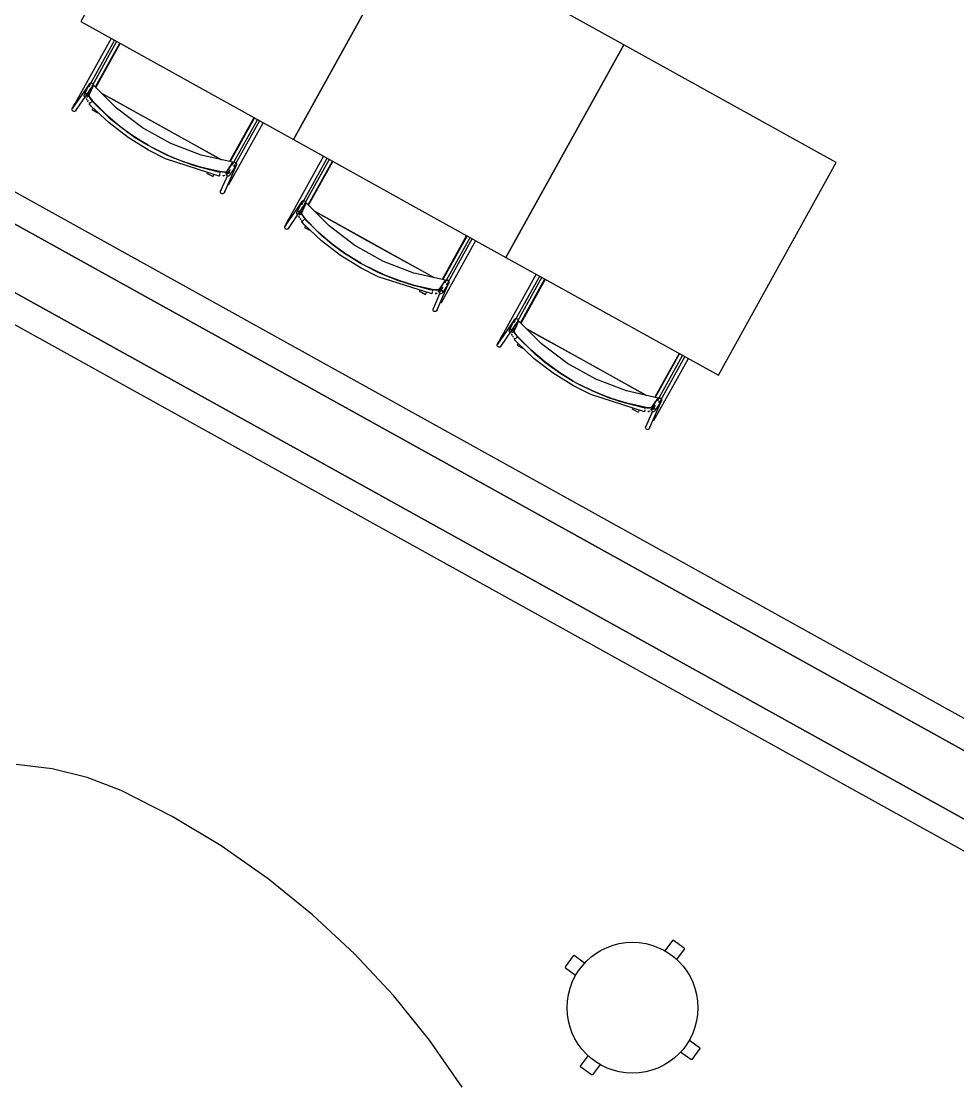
# Model space of a CAD drawing. Header units: metres. Extents: x 2.5 to 42.6, y 0.9 to 31.9.
# Drawn here: x 22.041 to 23.027, y 18.851 to 19.971 of the extents above; entities that cross this region are included whole.
import ezdxf

# ---------------------------------------------------------------- set-up
doc = ezdxf.new("R2010")
doc.units = ezdxf.units.M
doc.layers.add('ARREDI', color=9, linetype='Continuous')
doc.layers.add('PARETI_STRUTTURE', color=7, linetype='Continuous')

msp = doc.modelspace()

# ---------------------------------------------------------------- linework, layer by layer
at = {"layer": 'ARREDI'}
for points in [[(22.2275, 20.1946), (22.1034, 19.9708), (22.3273, 19.8467), (22.4513, 20.0706)], [(22.4513, 20.0706), (22.3272, 19.8467), (22.5511, 19.7226), (22.6752, 19.9465)], [(22.6752, 19.9465), (22.5511, 19.7226), (22.7749, 19.5986), (22.899, 19.8224)]]:
    msp.add_lwpolyline(points, close=True, dxfattribs=at)
for points in [[(22.1189, 19.902), (22.1444, 19.948)], [(22.1131, 19.9025), (22.1125, 19.903), (22.1121, 19.9036), (22.112, 19.9044), (22.1122, 19.9051), (22.1124, 19.9055), (22.1124, 19.9055), (22.1125, 19.9057), (22.1131, 19.9062), (22.1138, 19.9064)], [(22.257, 19.813), (22.2603, 19.8179), (22.2636, 19.8228), (22.2302, 19.8303), (22.1982, 19.8425), (22.1682, 19.8591), (22.1409, 19.8798), (22.1168, 19.9041), (22.1144, 19.8987), (22.112, 19.8933), (22.1121, 19.8925), (22.1129, 19.891), (22.1142, 19.8891), (22.1158, 19.8872)], [(22.1128, 19.8992), (22.1132, 19.9001)], [(22.1138, 19.9064), (22.1146, 19.9064), (22.1153, 19.9061), (22.1158, 19.9056), (22.1162, 19.905), (22.1163, 19.9043), (22.1162, 19.9035)], [(22.1151, 19.9027), (22.1165, 19.9039)], [(22.1087, 19.8911), (22.108, 19.8914), (22.1074, 19.8919), (22.107, 19.8925), (22.1069, 19.8932), (22.1069, 19.8933), (22.1071, 19.894), (22.1071, 19.8941), (22.1075, 19.8946), (22.108, 19.8951), (22.1087, 19.8953)], [(22.1087, 19.8953), (22.1095, 19.8953), (22.1102, 19.895), (22.1108, 19.8945), (22.1111, 19.8939), (22.1113, 19.8932), (22.1113, 19.8931), (22.1111, 19.8924), (22.1111, 19.8923), (22.1107, 19.8918), (22.1102, 19.8914), (22.1095, 19.8911)], [(22.1091, 19.89), (22.1099, 19.8885)], [(22.1099, 19.8885), (22.1092, 19.89)], [(22.1097, 19.8923), (22.1114, 19.8963), (22.1121, 19.8978)], [(22.1158, 19.8872), (22.1141, 19.8892), (22.1128, 19.891), (22.1121, 19.8925), (22.112, 19.8934)], [(22.1256, 19.8953), (22.1381, 19.8884), (22.1582, 19.8772), (22.1784, 19.866), (22.1982, 19.8551)], [(22.2515, 19.8255), (22.1256, 19.8953)], [(22.0967, 19.8762), (22.096, 19.8762), (22.0953, 19.8765), (22.0947, 19.877), (22.0943, 19.8777), (22.0942, 19.8784), (22.0943, 19.8791), (22.0946, 19.8796), (22.0946, 19.8796), (22.0947, 19.8798), (22.0953, 19.8802), (22.096, 19.8805)], [(22.0985, 19.8783), (22.0984, 19.8776), (22.0982, 19.8771), (22.0982, 19.8771), (22.098, 19.8769), (22.0974, 19.8765), (22.0967, 19.8762)], [(22.0991, 19.888), (22.0991, 19.888), (22.0991, 19.888), (22.0994, 19.8878), (22.0998, 19.8876)], [(22.0998, 19.8876), (22.1004, 19.8873)], [(22.1104, 19.8877), (22.1112, 19.8867)], [(22.1112, 19.8866), (22.1105, 19.8877)], [(22.1128, 19.8848), (22.1121, 19.8856)], [(22.1122, 19.8843), (22.1124, 19.8844), (22.1128, 19.8848), (22.1133, 19.8852), (22.1138, 19.8857), (22.1144, 19.8862)], [(22.1122, 19.8842), (22.1122, 19.8842)], [(22.1144, 19.8862), (22.1148, 19.8866), (22.1152, 19.8869), (22.1154, 19.8871)], [(22.1163, 19.8802), (22.1159, 19.8796), (22.1156, 19.879), (22.1153, 19.8786), (22.1152, 19.8783)], [(22.1743, 19.8406), (22.1601, 19.8493), (22.1443, 19.8607), (22.1295, 19.8734), (22.1158, 19.8872)], [(22.1159, 19.8871), (22.1296, 19.8733), (22.1444, 19.8607), (22.1601, 19.8492), (22.1743, 19.8406)], [(22.2862, 19.8695), (22.2608, 19.8235)], [(22.1986, 19.8548), (22.2188, 19.8436), (22.239, 19.8325), (22.2515, 19.8255)], [(22.1939, 19.8305), (22.1792, 19.8379)], [(22.1793, 19.8379), (22.1938, 19.8305)], [(22.1944, 19.8303), (22.2122, 19.8231), (22.2307, 19.8172), (22.2497, 19.8129)], [(22.2122, 19.823), (22.1944, 19.8303)], [(22.2498, 19.8129), (22.2308, 19.8172), (22.2127, 19.8229)], [(22.2636, 19.8228), (22.2632, 19.8198), (22.2636, 19.8228)], [(22.2634, 19.8219), (22.264, 19.8224), (22.2647, 19.8227), (22.2654, 19.8227), (22.2661, 19.8225), (22.2667, 19.8221), (22.2672, 19.8215)], [(22.2672, 19.8215), (22.2673, 19.8207), (22.2672, 19.82), (22.2672, 19.8198), (22.2672, 19.8197), (22.2669, 19.8193), (22.2664, 19.8188), (22.2657, 19.8185), (22.2649, 19.8185), (22.2642, 19.8187)], [(22.3428, 19.778), (22.3683, 19.824)], [(22.2496, 19.8105), (22.2495, 19.8097), (22.2494, 19.8091), (22.2493, 19.8086), (22.2492, 19.8083), (22.2492, 19.8083), (22.2492, 19.8083), (22.2493, 19.8085)], [(22.25, 19.8125), (22.2499, 19.8123), (22.2498, 19.8118), (22.2497, 19.8112)], [(22.2498, 19.8129), (22.2522, 19.8126), (22.2545, 19.8125), (22.2562, 19.8126), (22.257, 19.813)], [(22.2571, 19.813), (22.2563, 19.8126), (22.2546, 19.8124), (22.2524, 19.8126), (22.2498, 19.8129)], [(22.2563, 19.8103), (22.2564, 19.8111), (22.2566, 19.8116), (22.2567, 19.8117), (22.2572, 19.8122), (22.2573, 19.8122), (22.2579, 19.8125), (22.2587, 19.8125), (22.2594, 19.8123), (22.26, 19.8119), (22.2604, 19.8112)], [(22.2606, 19.8152), (22.2598, 19.814), (22.2565, 19.8091)], [(22.2604, 19.8112), (22.2606, 19.8105), (22.2605, 19.8098), (22.2603, 19.8092), (22.2602, 19.8091), (22.2597, 19.8086), (22.2596, 19.8086), (22.259, 19.8083), (22.2582, 19.8083), (22.2575, 19.8085), (22.2569, 19.809)], [(22.2426, 19.8077), (22.2427, 19.808), (22.2429, 19.8084), (22.2433, 19.809), (22.2436, 19.8096)], [(22.2549, 19.8087), (22.254, 19.8086), (22.2528, 19.8087)], [(22.2528, 19.8087), (22.2541, 19.8086)], [(22.258, 19.7999), (22.2586, 19.7996)], [(22.2586, 19.7996), (22.259, 19.7993), (22.2593, 19.7992)], [(22.2593, 19.7992), (22.2593, 19.7992)], [(22.2506, 19.7909), (22.2504, 19.7916), (22.2505, 19.7924), (22.2506, 19.7926), (22.2506, 19.7926), (22.2509, 19.793), (22.2514, 19.7936)], [(22.2546, 19.7926), (22.2547, 19.7919), (22.2547, 19.7911), (22.2546, 19.7909), (22.2546, 19.7909), (22.2543, 19.7905), (22.2538, 19.79), (22.2531, 19.7897), (22.2523, 19.7896), (22.2516, 19.7898), (22.251, 19.7903), (22.2506, 19.7909)], [(22.4809, 19.6889), (22.4842, 19.6938), (22.4875, 19.6987), (22.4541, 19.7062), (22.422, 19.7184), (22.3921, 19.735), (22.3648, 19.7557), (22.3407, 19.7801), (22.3383, 19.7747), (22.3358, 19.7693), (22.336, 19.7684), (22.3367, 19.7669), (22.3381, 19.765), (22.3396, 19.7631)], [(22.3369, 19.7784), (22.3363, 19.7789), (22.336, 19.7796), (22.3359, 19.7803), (22.336, 19.781), (22.3362, 19.7815), (22.3362, 19.7815), (22.3364, 19.7817), (22.337, 19.7821), (22.3377, 19.7824)], [(22.3377, 19.7824), (22.3384, 19.7824), (22.3391, 19.7821), (22.3397, 19.7816), (22.34, 19.7809), (22.3402, 19.7802), (22.34, 19.7795)], [(22.3389, 19.7786), (22.3407, 19.7801)], [(22.3325, 19.7671), (22.3318, 19.7673), (22.3313, 19.7678), (22.3309, 19.7685), (22.3308, 19.7692), (22.3308, 19.7692), (22.3309, 19.7699), (22.331, 19.77), (22.3313, 19.7705), (22.3319, 19.771), (22.3326, 19.7712)], [(22.3326, 19.7712), (22.3333, 19.7712), (22.334, 19.7709), (22.3346, 19.7705), (22.335, 19.7698), (22.3351, 19.7691), (22.3351, 19.7691), (22.335, 19.7684), (22.3349, 19.7682), (22.3346, 19.7677), (22.334, 19.7673), (22.3333, 19.767)], [(22.3338, 19.7644), (22.333, 19.7659)], [(22.333, 19.7659), (22.3337, 19.7645)], [(22.3335, 19.7683), (22.3353, 19.7722), (22.336, 19.7737)], [(22.3396, 19.7631), (22.338, 19.7651), (22.3367, 19.767), (22.3359, 19.7684), (22.3358, 19.7693)], [(22.3366, 19.7751), (22.337, 19.776)], [(22.3494, 19.7712), (22.362, 19.7643), (22.3821, 19.7531), (22.4023, 19.7419), (22.4225, 19.7307), (22.4427, 19.7195), (22.4628, 19.7084), (22.4753, 19.7014)], [(22.4753, 19.7014), (22.3494, 19.7712)], [(22.3206, 19.7521), (22.3198, 19.7522), (22.3191, 19.7524), (22.3185, 19.7529), (22.3182, 19.7536), (22.3181, 19.7543), (22.3182, 19.7551), (22.3184, 19.7555), (22.3184, 19.7555), (22.3186, 19.7557), (22.3192, 19.7562), (22.3199, 19.7564)], [(22.3224, 19.7542), (22.3222, 19.7535), (22.322, 19.7531), (22.322, 19.753), (22.3218, 19.7528), (22.3213, 19.7524), (22.3206, 19.7522)], [(22.3229, 19.7639), (22.3229, 19.7639)], [(22.3229, 19.7639), (22.323, 19.7639), (22.3232, 19.7638), (22.3237, 19.7635)], [(22.3237, 19.7635), (22.3242, 19.7632)], [(22.3351, 19.7625), (22.3343, 19.7637)], [(22.3343, 19.7637), (22.335, 19.7626)], [(22.3366, 19.7607), (22.3359, 19.7615)], [(22.336, 19.7602), (22.3362, 19.7604), (22.3366, 19.7607), (22.3371, 19.7611), (22.3377, 19.7616), (22.3382, 19.7621)], [(22.336, 19.7602), (22.336, 19.7602)], [(22.3382, 19.7621), (22.3387, 19.7626), (22.339, 19.7629), (22.3392, 19.763)], [(22.3401, 19.7561), (22.3397, 19.7555), (22.3394, 19.7549), (22.3392, 19.7545), (22.3391, 19.7543)], [(22.3832, 19.7257), (22.3681, 19.7366), (22.3533, 19.7493), (22.3396, 19.7631)], [(22.3397, 19.763), (22.3534, 19.7492), (22.3682, 19.7366), (22.3832, 19.7257)], [(22.5101, 19.7454), (22.4846, 19.6994)], [(22.3982, 19.7165), (22.3839, 19.7252)], [(22.384, 19.7252), (22.3982, 19.7165)], [(22.4031, 19.7138), (22.4177, 19.7065)], [(22.4177, 19.7064), (22.4031, 19.7138)], [(22.4182, 19.7062), (22.436, 19.699), (22.4546, 19.6932), (22.4735, 19.6889)], [(22.4737, 19.6888), (22.4547, 19.6931), (22.4361, 19.699), (22.4183, 19.7062)], [(22.4875, 19.6987), (22.4871, 19.6957), (22.4875, 19.6987)], [(22.4873, 19.6978), (22.4878, 19.6984), (22.4885, 19.6986), (22.4893, 19.6987), (22.49, 19.6985), (22.4906, 19.698), (22.491, 19.6974)], [(22.5666, 19.6539), (22.5921, 19.6999)], [(22.4738, 19.6884), (22.4738, 19.6882), (22.4737, 19.6878), (22.4736, 19.6871)], [(22.4737, 19.6888), (22.4761, 19.6885), (22.4784, 19.6884), (22.4801, 19.6885), (22.4809, 19.6889)], [(22.4809, 19.6889), (22.4801, 19.6885), (22.4785, 19.6884), (22.4762, 19.6885), (22.4737, 19.6888)], [(22.4802, 19.6863), (22.4802, 19.687), (22.4805, 19.6875), (22.4806, 19.6877), (22.4811, 19.6882), (22.4811, 19.6882), (22.4818, 19.6884), (22.4825, 19.6885), (22.4832, 19.6882), (22.4838, 19.6878), (22.4842, 19.6872)], [(22.4845, 19.6912), (22.4836, 19.69), (22.4803, 19.6851)], [(22.4842, 19.6872), (22.4844, 19.6864), (22.4843, 19.6857), (22.4841, 19.6852), (22.484, 19.685), (22.4835, 19.6846), (22.4835, 19.6845), (22.4828, 19.6843), (22.4821, 19.6842), (22.4813, 19.6845), (22.4807, 19.6849)], [(22.491, 19.6974), (22.4912, 19.6967), (22.4911, 19.6959), (22.491, 19.6957), (22.491, 19.6957), (22.4908, 19.6953), (22.4902, 19.6947), (22.4895, 19.6945), (22.4888, 19.6944), (22.488, 19.6946)], [(22.4664, 19.6837), (22.4666, 19.6839), (22.4668, 19.6843), (22.4671, 19.6849), (22.4675, 19.6855)], [(22.4734, 19.6864), (22.4733, 19.6857), (22.4732, 19.685), (22.4731, 19.6845), (22.4731, 19.6842), (22.4731, 19.6842), (22.4731, 19.6842), (22.4731, 19.6844)], [(22.4787, 19.6846), (22.4779, 19.6846), (22.4766, 19.6846)], [(22.4766, 19.6846), (22.4779, 19.6846)], [(22.4818, 19.6758), (22.4824, 19.6755)], [(22.4744, 19.6668), (22.4743, 19.6676), (22.4744, 19.6683), (22.4744, 19.6685), (22.4744, 19.6686), (22.4747, 19.669), (22.4752, 19.6695)], [(22.4784, 19.6685), (22.4786, 19.6678), (22.4785, 19.6671), (22.4784, 19.6668), (22.4784, 19.6668), (22.4782, 19.6664), (22.4776, 19.6659), (22.4769, 19.6656), (22.4762, 19.6656), (22.4755, 19.6658), (22.4749, 19.6662), (22.4744, 19.6668)], [(22.4824, 19.6755), (22.4829, 19.6753), (22.4831, 19.6751)], [(22.4832, 19.6751), (22.4832, 19.6751)], [(22.5608, 19.6543), (22.5602, 19.6548), (22.5598, 19.6555), (22.5597, 19.6562), (22.5599, 19.657), (22.5601, 19.6574), (22.5601, 19.6574), (22.5602, 19.6576), (22.5608, 19.6581), (22.5615, 19.6583)], [(22.7047, 19.5648), (22.708, 19.5697), (22.7113, 19.5746), (22.6779, 19.5822), (22.6459, 19.5943), (22.6159, 19.611), (22.5886, 19.6317), (22.5645, 19.656), (22.5621, 19.6506), (22.5597, 19.6452), (22.5598, 19.6443), (22.5606, 19.6428), (22.5619, 19.6409), (22.5635, 19.6391)], [(22.5615, 19.6583), (22.5623, 19.6583), (22.563, 19.658), (22.5635, 19.6575), (22.5639, 19.6569), (22.564, 19.6561), (22.5639, 19.6554)], [(22.5628, 19.6545), (22.5645, 19.656)], [(22.5564, 19.643), (22.5557, 19.6433), (22.5551, 19.6437), (22.5547, 19.6444), (22.5546, 19.6451), (22.5546, 19.6452), (22.5548, 19.6458), (22.5548, 19.646), (22.5551, 19.6465), (22.5557, 19.6469), (22.5564, 19.6471)], [(22.5564, 19.6471), (22.5572, 19.6471), (22.5579, 19.6469), (22.5585, 19.6464), (22.5588, 19.6457), (22.5589, 19.645), (22.5589, 19.645), (22.5588, 19.6443), (22.5588, 19.6442), (22.5584, 19.6437), (22.5578, 19.6432), (22.5571, 19.643)], [(22.5574, 19.6442), (22.5591, 19.6481), (22.5598, 19.6496)], [(22.5635, 19.6391), (22.5618, 19.641), (22.5605, 19.6429), (22.5598, 19.6444), (22.5597, 19.6452)], [(22.5605, 19.6511), (22.5608, 19.652)], [(22.5733, 19.6472), (22.5858, 19.6402), (22.6059, 19.6291), (22.6261, 19.6179), (22.6463, 19.6067), (22.6665, 19.5955), (22.6866, 19.5843), (22.6992, 19.5774)], [(22.6992, 19.5774), (22.5733, 19.6471)], [(22.5444, 19.6281), (22.5437, 19.6281), (22.543, 19.6284), (22.5424, 19.6289), (22.542, 19.6295), (22.5419, 19.6303), (22.542, 19.631), (22.5423, 19.6314), (22.5423, 19.6314), (22.5424, 19.6316), (22.543, 19.6321), (22.5437, 19.6323)], [(22.5468, 19.6398), (22.5468, 19.6399), (22.5468, 19.6398), (22.5471, 19.6397), (22.5475, 19.6394)], [(22.5475, 19.6394), (22.5481, 19.6391)], [(22.5568, 19.6419), (22.5576, 19.6404)], [(22.5576, 19.6404), (22.5569, 19.6419)], [(22.5589, 19.6385), (22.5581, 19.6396)], [(22.5581, 19.6396), (22.5589, 19.6385)], [(22.5605, 19.6366), (22.5598, 19.6375)], [(22.5599, 19.6361), (22.5598, 19.6361)], [(22.5599, 19.6361), (22.5601, 19.6363), (22.5605, 19.6366), (22.561, 19.6371), (22.5615, 19.6376), (22.5621, 19.6381)], [(22.5621, 19.6381), (22.5625, 19.6385), (22.5629, 19.6388), (22.563, 19.639)], [(22.564, 19.6321), (22.5636, 19.6314), (22.5633, 19.6308), (22.563, 19.6304), (22.5629, 19.6302)], [(22.622, 19.5924), (22.6078, 19.6011), (22.592, 19.6126), (22.5772, 19.6252), (22.5635, 19.6391)], [(22.5636, 19.639), (22.5773, 19.6252), (22.592, 19.6125), (22.6078, 19.6011), (22.622, 19.5924)], [(22.5462, 19.6302), (22.5461, 19.6294), (22.5458, 19.629), (22.5458, 19.629), (22.5457, 19.6288), (22.5451, 19.6283), (22.5444, 19.6281)], [(22.7339, 19.6213), (22.7084, 19.5753)], [(22.6269, 19.5897), (22.6415, 19.5824)], [(22.6415, 19.5824), (22.6269, 19.5897)], [(22.6421, 19.5821), (22.6599, 19.5749), (22.6784, 19.5691), (22.6974, 19.5648)], [(22.6975, 19.5648), (22.6785, 19.5691), (22.6599, 19.5749), (22.6421, 19.5821)], [(22.6976, 19.5644), (22.6976, 19.5641), (22.6975, 19.5637), (22.6974, 19.5631)], [(22.6975, 19.5648), (22.6999, 19.5644), (22.7022, 19.5643), (22.7039, 19.5645), (22.7047, 19.5648)], [(22.7047, 19.5648), (22.704, 19.5645), (22.7023, 19.5643), (22.7, 19.5644), (22.6975, 19.5648)], [(22.704, 19.5622), (22.7041, 19.5629), (22.7043, 19.5635), (22.7044, 19.5636), (22.7049, 19.5641), (22.7049, 19.5641), (22.7056, 19.5644), (22.7064, 19.5644), (22.7071, 19.5642), (22.7077, 19.5637), (22.7081, 19.5631)], [(22.7083, 19.5671), (22.7075, 19.5659), (22.7042, 19.561)], [(22.7113, 19.5746), (22.7109, 19.5717), (22.7113, 19.5746)], [(22.7111, 19.5738), (22.7117, 19.5743), (22.7124, 19.5746), (22.7131, 19.5746), (22.7138, 19.5744), (22.7144, 19.5739), (22.7149, 19.5733)], [(22.7149, 19.5733), (22.715, 19.5726), (22.7149, 19.5718), (22.7149, 19.5716), (22.7149, 19.5716), (22.7146, 19.5712), (22.7141, 19.5707), (22.7134, 19.5704), (22.7126, 19.5703), (22.7119, 19.5706)], [(22.6903, 19.5596), (22.6904, 19.5598), (22.6906, 19.5603), (22.691, 19.5608), (22.6913, 19.5615)], [(22.6973, 19.5623), (22.6972, 19.5616), (22.697, 19.5609), (22.697, 19.5604), (22.6969, 19.5602), (22.6969, 19.5601), (22.6969, 19.5601), (22.697, 19.5604)], [(22.7026, 19.5606), (22.7017, 19.5605), (22.7005, 19.5605)], [(22.7005, 19.5605), (22.7018, 19.5605)], [(22.7081, 19.5631), (22.7083, 19.5624), (22.7082, 19.5616), (22.7079, 19.5611), (22.7079, 19.561), (22.7074, 19.5605), (22.7073, 19.5605), (22.7066, 19.5602), (22.7059, 19.5602), (22.7052, 19.5604), (22.7046, 19.5609)], [(22.6983, 19.5428), (22.6981, 19.5435), (22.6982, 19.5443), (22.6983, 19.5445), (22.6983, 19.5445), (22.6985, 19.5449), (22.6991, 19.5454)], [(22.7023, 19.5445), (22.7024, 19.5437), (22.7023, 19.543), (22.7023, 19.5428), (22.7023, 19.5427), (22.702, 19.5423), (22.7015, 19.5418), (22.7008, 19.5415), (22.7, 19.5415), (22.6993, 19.5417), (22.6987, 19.5422), (22.6983, 19.5428)], [(22.7057, 19.5518), (22.7063, 19.5514)], [(22.7063, 19.5514), (22.7067, 19.5512), (22.707, 19.551)], [(22.707, 19.551), (22.707, 19.551)], [(22.5051, 18.8492), (22.4705, 18.8986), (22.4326, 18.9455), (22.3915, 18.9896), (22.3474, 19.0307), (22.3006, 19.0686), (22.2512, 19.1031), (22.1995, 19.1341), (22.1458, 19.1615), (22.1102, 19.1753), (22.0731, 19.1844), (22.0352, 19.1887)], [(22.7264, 19.0036), (22.7185, 18.9927)], [(22.7275, 19.0037), (22.7264, 19.0036)], [(22.7389, 18.9954), (22.7275, 19.0037)], [(22.7312, 18.9834), (22.7391, 18.9943)], [(22.7391, 18.9943), (22.739, 18.9954)], [(22.6219, 18.9874), (22.6135, 18.9759)], [(22.623, 18.9876), (22.6219, 18.9874)], [(22.6338, 18.9796), (22.623, 18.9876)], [(22.6135, 18.9759), (22.6137, 18.9749)], [(22.6137, 18.9748), (22.6245, 18.9669)], [(22.7443, 18.8988), (22.7551, 18.8909)], [(22.6297, 18.8714), (22.6376, 18.8823)], [(22.7458, 18.8782), (22.735, 18.8861)], [(22.7553, 18.8898), (22.7469, 18.8783)], [(22.7551, 18.8909), (22.7553, 18.8898)], [(22.6299, 18.8703), (22.6297, 18.8714)], [(22.6413, 18.862), (22.6299, 18.8703)], [(22.6503, 18.873), (22.6424, 18.8621)], [(22.7469, 18.8783), (22.7458, 18.8782)], [(22.6424, 18.8621), (22.6413, 18.862)]]:
    msp.add_lwpolyline(points, dxfattribs=at)
msp.add_circle((22.6844, 18.9328), 0.0689, dxfattribs=at)
at = {"layer": 'PARETI_STRUTTURE'}
for points in [[(22.1352, 19.9532), (22.0991, 19.888)], [(22.1119, 19.9021), (22.139, 19.9511)], [(22.1411, 19.9499), (22.1152, 19.9031)], [(22.1193, 19.9016), (22.1449, 19.9478)], [(22.1124, 19.9055), (22.0946, 19.8796)], [(22.0982, 19.8771), (22.116, 19.9031)], [(22.1071, 19.8941), (22.1122, 19.9047)], [(22.1161, 19.9029), (22.116, 19.9028), (22.116, 19.9026), (22.1159, 19.9025), (22.1158, 19.9024), (22.1158, 19.9023), (22.1157, 19.9022), (22.1157, 19.9021), (22.1156, 19.9019), (22.1156, 19.9018), (22.1155, 19.9017), (22.1155, 19.9016), (22.1154, 19.9015), (22.1153, 19.9013), (22.1153, 19.9012), (22.1152, 19.9011), (22.1152, 19.901), (22.1151, 19.9009), (22.1151, 19.9007), (22.115, 19.9006), (22.1149, 19.9005), (22.1149, 19.9004), (22.1148, 19.9003), (22.1148, 19.9002), (22.1147, 19.9), (22.1147, 19.8999), (22.1146, 19.8998), (22.1146, 19.8997), (22.1145, 19.8996), (22.1144, 19.8994), (22.1144, 19.8993), (22.1143, 19.8992), (22.1143, 19.8991), (22.1142, 19.899), (22.1142, 19.8989), (22.1141, 19.8987), (22.1141, 19.8986), (22.114, 19.8985), (22.1139, 19.8984), (22.1139, 19.8983), (22.1138, 19.8981), (22.1138, 19.898), (22.1137, 19.8979), (22.1136, 19.8978), (22.1136, 19.8977), (22.1135, 19.8976), (22.1135, 19.8974), (22.1134, 19.8973), (22.1134, 19.8972), (22.1133, 19.8971), (22.1133, 19.897), (22.1132, 19.8968), (22.1131, 19.8967), (22.1131, 19.8966), (22.113, 19.8965), (22.113, 19.8964), (22.1129, 19.8962), (22.1129, 19.8961), (22.1128, 19.896), (22.1128, 19.8959), (22.1127, 19.8958), (22.1126, 19.8956), (22.1126, 19.8955), (22.1125, 19.8954), (22.1125, 19.8953), (22.1124, 19.8952), (22.1124, 19.8951), (22.1123, 19.8949), (22.1123, 19.8948), (22.1122, 19.8947), (22.1121, 19.8946), (22.1121, 19.8945), (22.112, 19.8943), (22.112, 19.8942), (22.1119, 19.8941), (22.1119, 19.894), (22.1118, 19.8939), (22.1117, 19.8937), (22.1117, 19.8936), (22.1116, 19.8935), (22.1116, 19.8934), (22.1115, 19.8933), (22.1115, 19.8932), (22.1114, 19.893), (22.1114, 19.8929), (22.1113, 19.8928), (22.1112, 19.8927), (22.1112, 19.8926), (22.1111, 19.8925), (22.1111, 19.8923), (22.1111, 19.8923)], [(21.8543, 19.8908), (21.84, 19.865), (24.0567, 18.6363), (24.0711, 18.6621)], [(22.1114, 19.8963), (22.1105, 19.8946)], [(22.0944, 19.8793), (22.095, 19.8805), (22.0958, 19.882), (22.0973, 19.8848), (22.0991, 19.888)], [(22.1747, 19.8354), (22.1532, 19.8488), (22.1331, 19.8642), (22.1147, 19.8815), (22.1121, 19.8842)], [(22.1152, 19.8783), (22.1214, 19.8748)], [(22.1154, 19.8871), (22.1334, 19.8696), (22.1531, 19.8541), (22.1743, 19.8406), (22.1768, 19.8392)], [(24.0711, 18.6621), (21.8801, 19.8765)], [(22.2857, 19.8697), (22.2601, 19.8236)], [(22.2633, 19.8203), (22.2895, 19.8676)], [(22.2917, 19.8664), (22.2661, 19.8203)], [(24.0567, 18.6363), (21.84, 19.865)], [(22.2593, 19.7992), (22.2955, 19.8643)], [(22.2492, 19.8083), (22.1927, 19.8263), (22.1747, 19.8354)], [(22.1768, 19.8392), (22.1993, 19.8282), (22.2228, 19.8194), (22.247, 19.8131), (22.25, 19.8125)], [(22.2566, 19.8116), (22.263, 19.8215)], [(22.2632, 19.8215), (22.2628, 19.8205)], [(22.359, 19.8291), (22.3229, 19.7639)], [(22.3357, 19.7781), (22.3628, 19.827)], [(22.365, 19.8258), (22.339, 19.779)], [(22.3432, 19.7775), (22.3688, 19.8237)], [(22.2359, 19.8114), (22.2426, 19.8077)], [(22.2546, 19.7909), (22.2672, 19.8198)], [(22.2602, 19.8146), (22.2583, 19.8104)], [(22.2589, 19.8124), (22.2594, 19.8133)], [(22.2672, 19.8198), (22.2666, 19.8191), (22.2665, 19.819), (22.2665, 19.8189), (22.2664, 19.8188), (22.2663, 19.8187), (22.2662, 19.8186), (22.2662, 19.8185), (22.2661, 19.8184), (22.266, 19.8183), (22.266, 19.8181), (22.2659, 19.818), (22.2658, 19.8179), (22.2658, 19.8178), (22.2657, 19.8177), (22.2656, 19.8176), (22.2655, 19.8175), (22.2655, 19.8174), (22.2654, 19.8173), (22.2653, 19.8171), (22.2653, 19.817), (22.2652, 19.8169), (22.2651, 19.8168), (22.2651, 19.8167), (22.265, 19.8166), (22.2649, 19.8165), (22.2648, 19.8164), (22.2648, 19.8163), (22.2647, 19.8162), (22.2646, 19.816), (22.2646, 19.8159), (22.2645, 19.8158), (22.2644, 19.8157), (22.2643, 19.8156), (22.2643, 19.8155), (22.2642, 19.8154), (22.2641, 19.8153), (22.2641, 19.8152), (22.264, 19.815), (22.2639, 19.8149), (22.2638, 19.8148), (22.2638, 19.8147), (22.2637, 19.8146), (22.2636, 19.8145), (22.2636, 19.8144), (22.2635, 19.8143), (22.2634, 19.8142), (22.2633, 19.8141), (22.2633, 19.814), (22.2632, 19.8138), (22.2631, 19.8137), (22.2631, 19.8136), (22.263, 19.8135), (22.2629, 19.8134), (22.2629, 19.8133), (22.2628, 19.8132), (22.2627, 19.8131), (22.2626, 19.813), (22.2626, 19.8128), (22.2625, 19.8127), (22.2624, 19.8126), (22.2624, 19.8125), (22.2623, 19.8124), (22.2622, 19.8123), (22.2621, 19.8122), (22.2621, 19.8121), (22.262, 19.812), (22.2619, 19.8119), (22.2619, 19.8117), (22.2618, 19.8116), (22.2617, 19.8115), (22.2616, 19.8114), (22.2616, 19.8113), (22.2615, 19.8112), (22.2614, 19.8111), (22.2614, 19.811), (22.2613, 19.8109), (22.2612, 19.8107), (22.2611, 19.8106), (22.2611, 19.8105), (22.261, 19.8104), (22.2609, 19.8103), (22.2609, 19.8102), (22.2608, 19.8101), (22.2607, 19.81), (22.2606, 19.8099), (22.2606, 19.8098), (22.2605, 19.8096), (22.2604, 19.8095), (22.2604, 19.8094), (22.2603, 19.8093), (22.2602, 19.8092)], [(22.266, 19.8201), (22.2645, 19.8175)], [(22.2577, 19.8089), (22.2506, 19.7926)], [(21.8353, 19.7955), (24.0813, 18.5506), (24.1119, 18.6057)], [(24.0813, 18.5506), (21.8353, 19.7955)], [(22.3362, 19.7815), (22.3184, 19.7555)], [(22.322, 19.753), (22.3398, 19.779)], [(22.331, 19.77), (22.336, 19.7807)], [(22.3399, 19.7788), (22.3399, 19.7787), (22.3398, 19.7786), (22.3397, 19.7785), (22.3397, 19.7783), (22.3396, 19.7782), (22.3396, 19.7781), (22.3395, 19.778), (22.3395, 19.7779), (22.3394, 19.7777), (22.3394, 19.7776), (22.3393, 19.7775), (22.3392, 19.7774), (22.3392, 19.7773), (22.3391, 19.7771), (22.3391, 19.777), (22.339, 19.7769), (22.339, 19.7768), (22.3389, 19.7767), (22.3388, 19.7766), (22.3388, 19.7764), (22.3387, 19.7763), (22.3387, 19.7762), (22.3386, 19.7761), (22.3386, 19.776), (22.3385, 19.7758), (22.3385, 19.7757), (22.3384, 19.7756), (22.3383, 19.7755), (22.3383, 19.7754), (22.3382, 19.7753), (22.3382, 19.7751), (22.3381, 19.775), (22.3381, 19.7749), (22.338, 19.7748), (22.338, 19.7747), (22.3379, 19.7746), (22.3378, 19.7744), (22.3378, 19.7743), (22.3377, 19.7742), (22.3377, 19.7741), (22.3376, 19.774), (22.3376, 19.7738), (22.3375, 19.7737), (22.3374, 19.7736), (22.3374, 19.7735), (22.3373, 19.7734), (22.3373, 19.7732), (22.3372, 19.7731), (22.3372, 19.773), (22.3371, 19.7729), (22.3371, 19.7728), (22.337, 19.7726), (22.3369, 19.7725), (22.3369, 19.7724), (22.3368, 19.7723), (22.3368, 19.7722), (22.3367, 19.7721), (22.3367, 19.7719), (22.3366, 19.7718), (22.3366, 19.7717), (22.3365, 19.7716), (22.3364, 19.7715), (22.3364, 19.7713), (22.3363, 19.7712), (22.3363, 19.7711), (22.3362, 19.771), (22.3362, 19.7709), (22.3361, 19.7707), (22.3361, 19.7706), (22.336, 19.7705), (22.3359, 19.7704), (22.3359, 19.7703), (22.3358, 19.7702), (22.3358, 19.77), (22.3357, 19.7699), (22.3356, 19.7698), (22.3356, 19.7697), (22.3355, 19.7696), (22.3355, 19.7694), (22.3354, 19.7693), (22.3354, 19.7692), (22.3353, 19.7691), (22.3353, 19.769), (22.3352, 19.7689), (22.3351, 19.7687), (22.3351, 19.7686), (22.335, 19.7685), (22.335, 19.7684), (22.3349, 19.7683), (22.3349, 19.7682)], [(21.821, 19.7697), (24.067, 18.5248)], [(22.3353, 19.7722), (22.3344, 19.7706)], [(22.3183, 19.7553), (22.3189, 19.7565), (22.3196, 19.7579), (22.3212, 19.7608), (22.3229, 19.7639)], [(22.3985, 19.7113), (22.377, 19.7247), (22.357, 19.7401), (22.3386, 19.7574), (22.336, 19.7602)], [(22.339, 19.7542), (22.3453, 19.7508)], [(22.3392, 19.763), (22.3573, 19.7456), (22.3769, 19.73), (22.3981, 19.7165), (22.4006, 19.7151)], [(22.5096, 19.7457), (22.484, 19.6995)], [(22.4871, 19.6962), (22.5134, 19.7436)], [(22.4832, 19.6751), (22.5193, 19.7403)], [(22.5155, 19.7424), (22.4899, 19.6962)], [(22.4731, 19.6842), (22.4166, 19.7022), (22.3985, 19.7113)], [(22.4006, 19.7151), (22.4231, 19.7041), (22.4466, 19.6954), (22.4709, 19.689), (22.4738, 19.6885)], [(22.5829, 19.705), (22.5468, 19.6398)], [(22.5595, 19.654), (22.5867, 19.7029)], [(22.5888, 19.7017), (22.5629, 19.6549)], [(22.567, 19.6535), (22.5926, 19.6996)], [(22.4597, 19.6873), (22.4664, 19.6836)], [(22.4784, 19.6668), (22.491, 19.6957)], [(22.4805, 19.6875), (22.4868, 19.6974)], [(22.4841, 19.6906), (22.4822, 19.6863)], [(22.4827, 19.6883), (22.4832, 19.6892)], [(22.491, 19.6957), (22.4905, 19.6951), (22.4904, 19.695), (22.4903, 19.6948), (22.4902, 19.6947), (22.4902, 19.6946), (22.4901, 19.6945), (22.49, 19.6944), (22.49, 19.6943), (22.4899, 19.6942), (22.4898, 19.6941), (22.4897, 19.694), (22.4897, 19.6939), (22.4896, 19.6937), (22.4895, 19.6936), (22.4895, 19.6935), (22.4894, 19.6934), (22.4893, 19.6933), (22.4892, 19.6932), (22.4892, 19.6931), (22.4891, 19.693), (22.489, 19.6929), (22.489, 19.6927), (22.4889, 19.6926), (22.4888, 19.6925), (22.4887, 19.6924), (22.4887, 19.6923), (22.4886, 19.6922), (22.4885, 19.6921), (22.4885, 19.692), (22.4884, 19.6919), (22.4883, 19.6918), (22.4883, 19.6916), (22.4882, 19.6915), (22.4881, 19.6914), (22.488, 19.6913), (22.488, 19.6912), (22.4879, 19.6911), (22.4878, 19.691), (22.4878, 19.6909), (22.4877, 19.6908), (22.4876, 19.6906), (22.4876, 19.6905), (22.4875, 19.6904), (22.4874, 19.6903), (22.4873, 19.6902), (22.4873, 19.6901), (22.4872, 19.69), (22.4871, 19.6899), (22.4871, 19.6898), (22.487, 19.6897), (22.4869, 19.6895), (22.4868, 19.6894), (22.4868, 19.6893), (22.4867, 19.6892), (22.4866, 19.6891), (22.4866, 19.689), (22.4865, 19.6889), (22.4864, 19.6888), (22.4863, 19.6887), (22.4863, 19.6885), (22.4862, 19.6884), (22.4861, 19.6883), (22.4861, 19.6882), (22.486, 19.6881), (22.4859, 19.688), (22.4858, 19.6879), (22.4858, 19.6878), (22.4857, 19.6877), (22.4856, 19.6876), (22.4856, 19.6875), (22.4855, 19.6873), (22.4854, 19.6872), (22.4854, 19.6871), (22.4853, 19.687), (22.4852, 19.6869), (22.4851, 19.6868), (22.4851, 19.6867), (22.485, 19.6866), (22.4849, 19.6865), (22.4849, 19.6863), (22.4848, 19.6862), (22.4847, 19.6861), (22.4846, 19.686), (22.4846, 19.6859), (22.4845, 19.6858), (22.4844, 19.6857), (22.4844, 19.6856), (22.4843, 19.6855), (22.4842, 19.6854), (22.4841, 19.6852), (22.4841, 19.6852)], [(22.487, 19.6974), (22.4866, 19.6964)], [(22.4898, 19.696), (22.4884, 19.6934)], [(22.4815, 19.6848), (22.4744, 19.6685)], [(22.5601, 19.6574), (22.5423, 19.6314)], [(22.5458, 19.629), (22.5637, 19.655)], [(22.5548, 19.646), (22.5598, 19.6566)], [(22.5638, 19.6547), (22.5637, 19.6546), (22.5636, 19.6545), (22.5636, 19.6544), (22.5635, 19.6543), (22.5635, 19.6541), (22.5634, 19.654), (22.5634, 19.6539), (22.5633, 19.6538), (22.5633, 19.6537), (22.5632, 19.6536), (22.5631, 19.6534), (22.5631, 19.6533), (22.563, 19.6532), (22.563, 19.6531), (22.5629, 19.653), (22.5629, 19.6528), (22.5628, 19.6527), (22.5627, 19.6526), (22.5627, 19.6525), (22.5626, 19.6524), (22.5626, 19.6523), (22.5625, 19.6521), (22.5625, 19.652), (22.5624, 19.6519), (22.5624, 19.6518), (22.5623, 19.6517), (22.5622, 19.6515), (22.5622, 19.6514), (22.5621, 19.6513), (22.5621, 19.6512), (22.562, 19.6511), (22.562, 19.651), (22.5619, 19.6508), (22.5619, 19.6507), (22.5618, 19.6506), (22.5617, 19.6505), (22.5617, 19.6504), (22.5616, 19.6502), (22.5616, 19.6501), (22.5615, 19.65), (22.5615, 19.6499), (22.5614, 19.6498), (22.5614, 19.6496), (22.5613, 19.6495), (22.5612, 19.6494), (22.5612, 19.6493), (22.5611, 19.6492), (22.5611, 19.6491), (22.561, 19.6489), (22.561, 19.6488), (22.5609, 19.6487), (22.5608, 19.6486), (22.5608, 19.6485), (22.5607, 19.6483), (22.5607, 19.6482), (22.5606, 19.6481), (22.5606, 19.648), (22.5605, 19.6479), (22.5605, 19.6477), (22.5604, 19.6476), (22.5603, 19.6475), (22.5603, 19.6474), (22.5602, 19.6473), (22.5602, 19.6471), (22.5601, 19.647), (22.5601, 19.6469), (22.56, 19.6468), (22.56, 19.6467), (22.5599, 19.6466), (22.5598, 19.6464), (22.5598, 19.6463), (22.5597, 19.6462), (22.5597, 19.6461), (22.5596, 19.646), (22.5595, 19.6459), (22.5595, 19.6457), (22.5594, 19.6456), (22.5594, 19.6455), (22.5593, 19.6454), (22.5593, 19.6453), (22.5592, 19.6451), (22.5592, 19.645), (22.5591, 19.6449), (22.559, 19.6448), (22.559, 19.6447), (22.5589, 19.6446), (22.5589, 19.6444), (22.5588, 19.6443), (22.5588, 19.6442), (22.5588, 19.6442)], [(22.5591, 19.6481), (22.5582, 19.6465)], [(22.5421, 19.6312), (22.5427, 19.6324), (22.5435, 19.6338), (22.545, 19.6367), (22.5468, 19.6398)], [(22.6224, 19.5873), (22.6009, 19.6006), (22.5808, 19.616), (22.5624, 19.6333), (22.5598, 19.6361)], [(22.5631, 19.639), (22.5811, 19.6215), (22.6008, 19.606), (22.6219, 19.5925), (22.6245, 19.591)], [(22.5629, 19.6302), (22.5691, 19.6267)], [(22.7334, 19.6216), (22.7078, 19.5754)], [(22.707, 19.551), (22.7432, 19.6162)], [(22.711, 19.5722), (22.7372, 19.6195)], [(22.7394, 19.6183), (22.7138, 19.5721)], [(22.6969, 19.5601), (22.6404, 19.5782), (22.6224, 19.5873)], [(22.6245, 19.5911), (22.647, 19.58), (22.6705, 19.5713), (22.6947, 19.565), (22.6976, 19.5644)], [(22.7023, 19.5427), (22.7148, 19.5716)], [(22.7043, 19.5635), (22.7107, 19.5733)], [(22.7079, 19.5665), (22.706, 19.5622)], [(22.7066, 19.5642), (22.7071, 19.5652)], [(22.7149, 19.5716), (22.7143, 19.571), (22.7142, 19.5709), (22.7142, 19.5708), (22.7141, 19.5707), (22.714, 19.5705), (22.7139, 19.5704), (22.7139, 19.5703), (22.7138, 19.5702), (22.7137, 19.5701), (22.7137, 19.57), (22.7136, 19.5699), (22.7135, 19.5698), (22.7135, 19.5697), (22.7134, 19.5696), (22.7133, 19.5695), (22.7132, 19.5693), (22.7132, 19.5692), (22.7131, 19.5691), (22.713, 19.569), (22.713, 19.5689), (22.7129, 19.5688), (22.7128, 19.5687), (22.7127, 19.5686), (22.7127, 19.5685), (22.7126, 19.5683), (22.7125, 19.5682), (22.7125, 19.5681), (22.7124, 19.568), (22.7123, 19.5679), (22.7122, 19.5678), (22.7122, 19.5677), (22.7121, 19.5676), (22.712, 19.5675), (22.712, 19.5674), (22.7119, 19.5672), (22.7118, 19.5671), (22.7117, 19.567), (22.7117, 19.5669), (22.7116, 19.5668), (22.7115, 19.5667), (22.7115, 19.5666), (22.7114, 19.5665), (22.7113, 19.5664), (22.7113, 19.5662), (22.7112, 19.5661), (22.7111, 19.566), (22.711, 19.5659), (22.711, 19.5658), (22.7109, 19.5657), (22.7108, 19.5656), (22.7108, 19.5655), (22.7107, 19.5654), (22.7106, 19.5653), (22.7105, 19.5651), (22.7105, 19.565), (22.7104, 19.5649), (22.7103, 19.5648), (22.7103, 19.5647), (22.7102, 19.5646), (22.7101, 19.5645), (22.71, 19.5644), (22.71, 19.5643), (22.7099, 19.5641), (22.7098, 19.564), (22.7098, 19.5639), (22.7097, 19.5638), (22.7096, 19.5637), (22.7095, 19.5636), (22.7095, 19.5635), (22.7094, 19.5634), (22.7093, 19.5633), (22.7093, 19.5632), (22.7092, 19.563), (22.7091, 19.5629), (22.709, 19.5628), (22.709, 19.5627), (22.7089, 19.5626), (22.7088, 19.5625), (22.7088, 19.5624), (22.7087, 19.5623), (22.7086, 19.5622), (22.7086, 19.562), (22.7085, 19.5619), (22.7084, 19.5618), (22.7083, 19.5617), (22.7083, 19.5616), (22.7082, 19.5615), (22.7081, 19.5614), (22.7081, 19.5613), (22.708, 19.5612), (22.7079, 19.5611)], [(22.7109, 19.5733), (22.7105, 19.5724)], [(22.7137, 19.5719), (22.7122, 19.5694)], [(22.6836, 19.5633), (22.6903, 19.5596)], [(22.7054, 19.5607), (22.6983, 19.5445)]]:
    msp.add_lwpolyline(points, dxfattribs=at)

doc.saveas('drawing.dxf')
